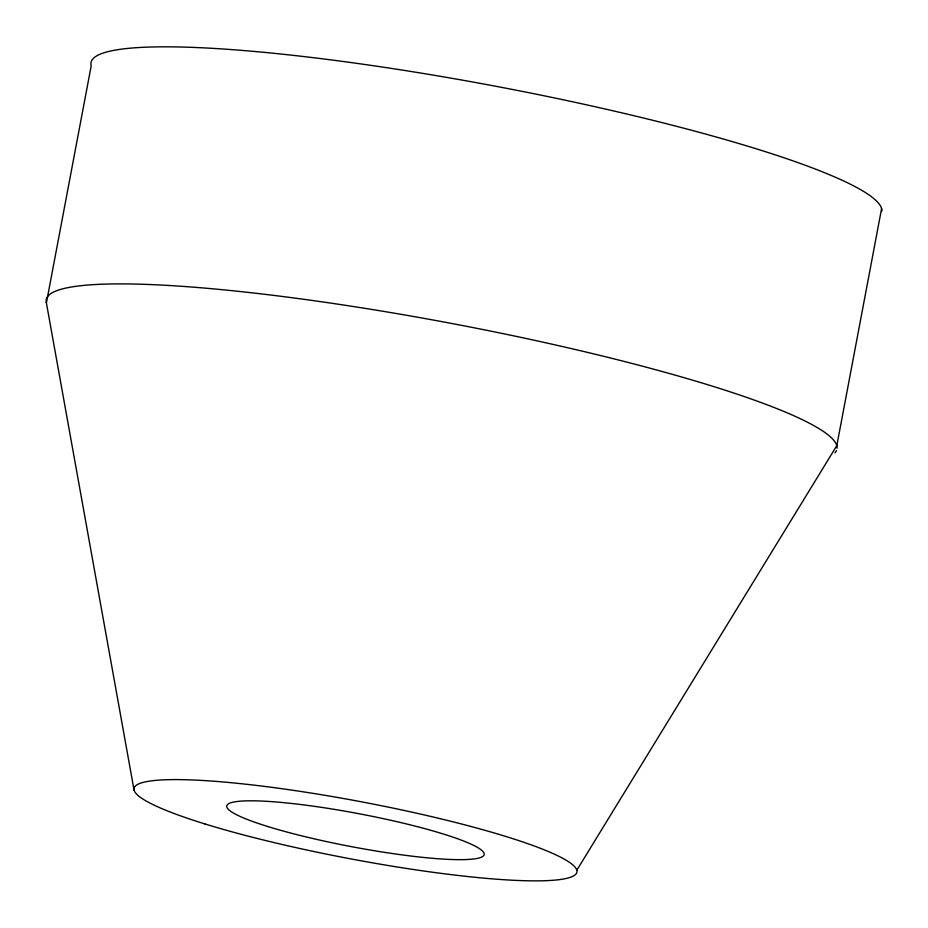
<?xml version="1.0" encoding="UTF-8"?>
<svg xmlns="http://www.w3.org/2000/svg" width="928" height="928" viewBox="0 0 928 928"><rect width="100%" height="100%" fill="white"/><g stroke="black" fill="none" stroke-linecap="round" stroke-linejoin="round"><path stroke-width="1.39" d="M134.084 790.25L46.4 302.946L91.199 65.876A402.369 51.829 10.7 0 1 480.53 83.427A402.369 51.829 10.7 0 1 881.878 211.143M881.6 208.603L836.801 445.672L576.833 870.197M836.464 450.614A402.369 51.829 10.7 0 1 834.945 452.852M46.4 302.946A402.369 51.829 10.7 0 1 435.731 320.496A402.369 51.829 10.7 0 1 837.079 448.224M267.972 826.581A131.01 16.878 10.7 0 0 481.029 857.344A131.01 16.878 10.7 0 0 317.364 806.757A131.01 16.878 10.7 0 0 267.972 826.581M204.949 823.948A225.388 29.035 10.7 0 0 571.497 876.879A225.388 29.035 10.7 0 0 289.93 789.844A225.388 29.035 10.7 0 0 204.949 823.948"/></g></svg>
